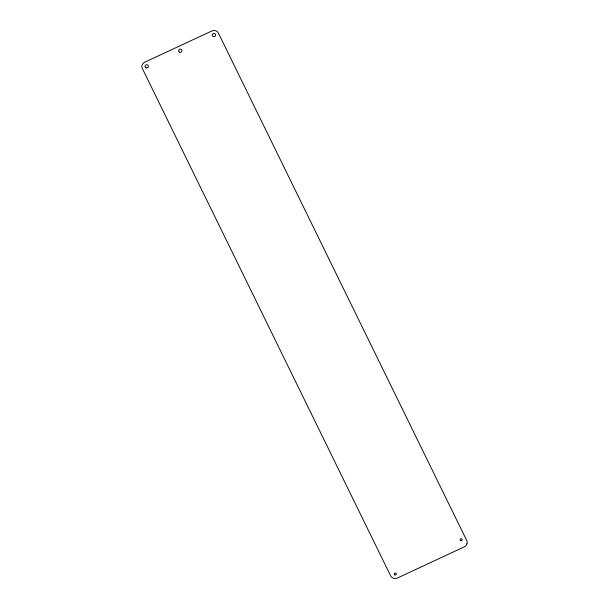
<?xml version="1.0" encoding="UTF-8"?>
<svg xmlns="http://www.w3.org/2000/svg" width="609" height="609" viewBox="0 0 609 609"><rect width="100%" height="100%" fill="white"/><g stroke="black" fill="none" stroke-linecap="round" stroke-linejoin="round"><path stroke-width="0.91" d="M466.958 543.776L466.098 545.474L464.408 546.821L397.167 578.116L395.028 578.55L393.132 578.131A5.42 5.078 -16.9 0 1 390.757 576.068L142.285 68.375A4.864 4.552 -16.9 0 1 144.683 62.225L211.924 30.937A4.864 4.552 -16.9 0 1 218.334 32.977L466.806 540.678A5.42 5.078 -16.9 0 1 466.958 543.776M394.967 574.926A1.066 0.997 -16.9 0 0 396.322 573.716A1.066 0.997 -16.9 0 0 394.579 573.244A1.066 0.997 -16.9 0 0 394.967 574.926M460.838 540.693A1.066 0.997 -16.9 0 0 462.193 539.483A1.066 0.997 -16.9 0 0 460.45 539.011A1.066 0.997 -16.9 0 0 460.838 540.693M213.416 36.563A1.69 1.583 -16.9 0 0 215.571 34.637A1.69 1.583 -16.9 0 0 212.8 33.891A1.69 1.583 -16.9 0 0 213.416 36.563M146.175 67.85A1.69 1.583 -16.9 0 0 148.33 65.932A1.69 1.583 -16.9 0 0 145.559 65.186A1.69 1.583 -16.9 0 0 146.175 67.85M179.792 52.207A1.69 1.583 -16.9 0 0 181.946 50.288A1.69 1.583 -16.9 0 0 179.175 49.542A1.69 1.583 -16.9 0 0 179.792 52.207"/></g></svg>
